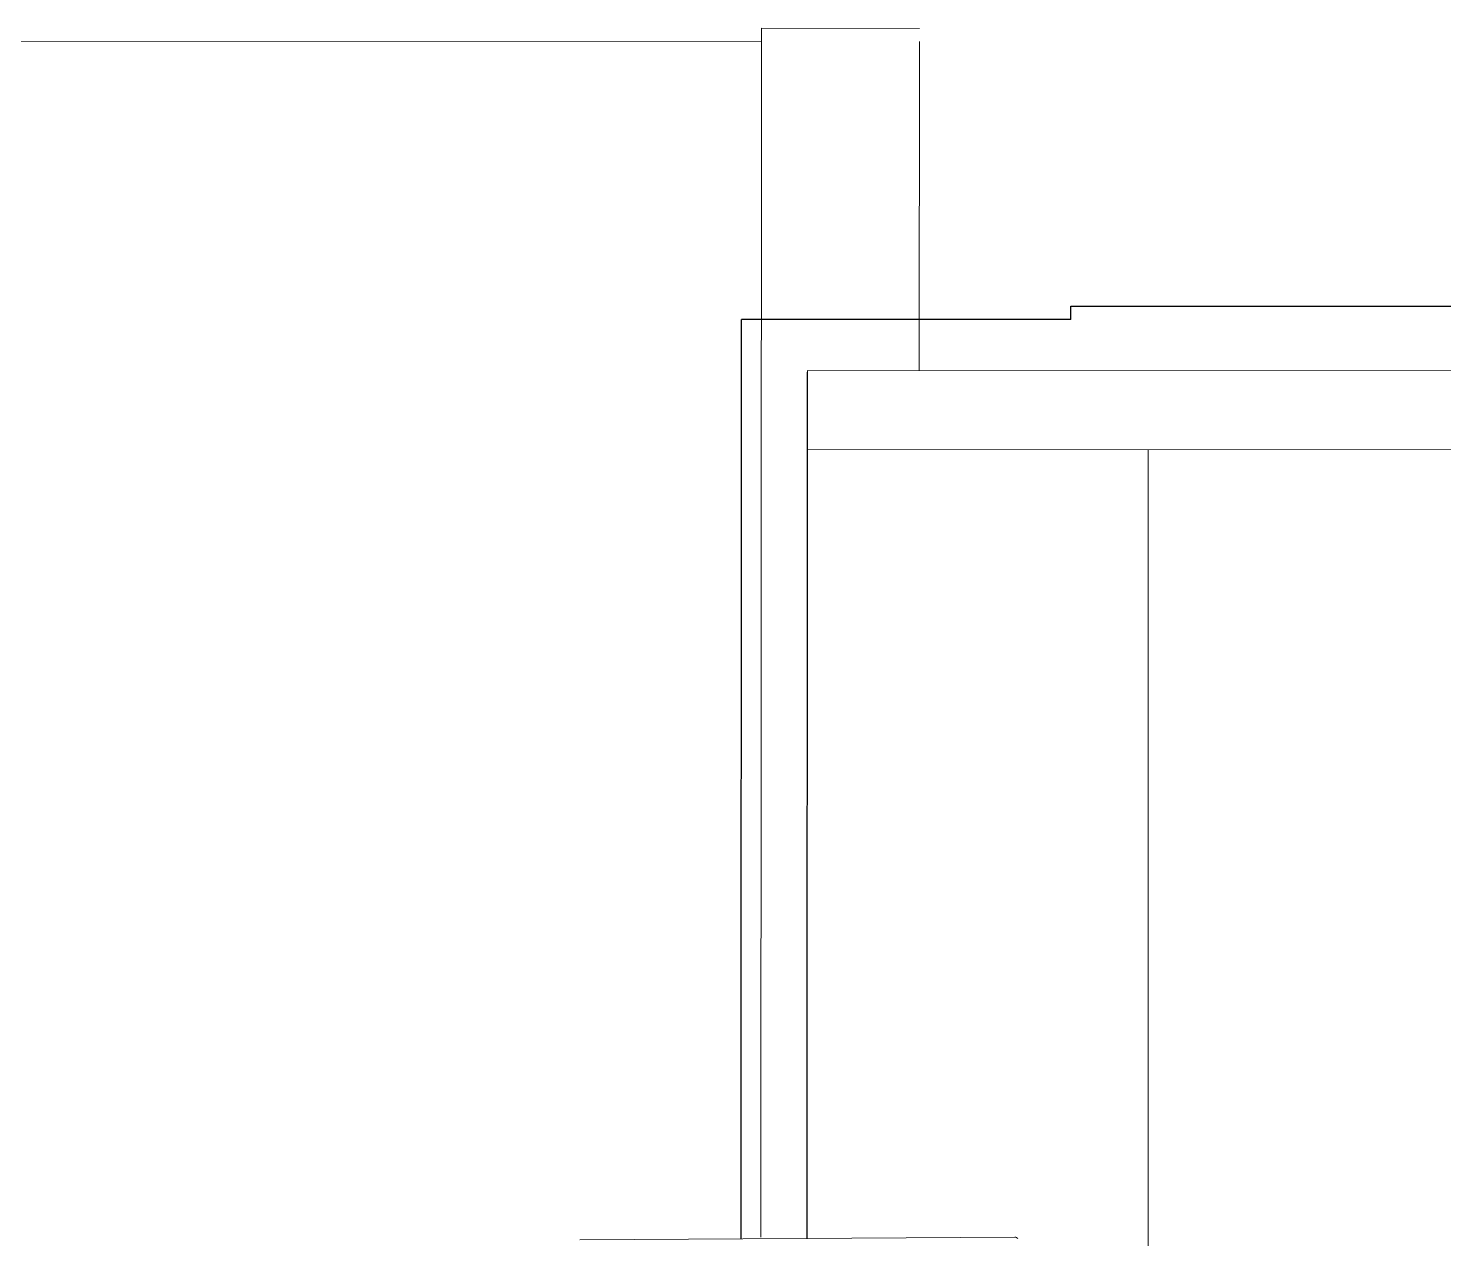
# Model space of a CAD drawing. Header units: metres. Extents: x 19 to 230, y -653 to -519.
# Drawn here: x 26.3048 to 26.5198, y -529.9238 to -529.7398 of the extents above; entities that cross this region are included whole.
import ezdxf

# ---------------------------------------------------------------- set-up
doc = ezdxf.new("R2010")
doc.units = ezdxf.units.M
doc.header["$LTSCALE"] = 0.0125
for name, color, linetype, lineweight in [('03Aussenhaut', 30, 'Continuous', 30), ('05Fenster', 171, 'Continuous', 15), ('Fenster', 65, 'Continuous', 5), ('Fenster2', 161, 'Continuous', 5), ('Platten', 2, 'Continuous', 15)]:
    doc.layers.add(name, color=color, linetype=linetype, lineweight=lineweight)

# ---------------------------------------------------------------- blocks, each defined once
blk = doc.blocks.new('Hol18 Schnitt hor')
at = {"layer": 'Fenster2'}
for p, q in [((0.00003303, 0), (-0.00003303, 0)), ((-0.00003341, -0.00000018), (-0.00003346, -0.00000025)), ((-0.00003335, -0.00000012), (-0.00003341, -0.00000018)), ((-0.00003328, -0.00000007), (-0.00003335, -0.00000012)), ((-0.0000332, -0.00000003), (-0.00003328, -0.00000007)), ((-0.00003311, -0.00000001), (-0.0000332, -0.00000003)), ((-0.00003303, 0), (-0.00003311, -0.00000001))]:
    blk.add_line(p, q, dxfattribs=at)

msp = doc.modelspace()

# ---------------------------------------------------------------- linework, layer by layer
at = {"layer": '03Aussenhaut', "linetype": 'Continuous'}
for p, q in [((26.46312, -529.78207), (26.57664, -529.78203)), ((26.46312, -529.78407), (26.46312, -529.78207)), ((26.41307, -529.92375), (26.41312, -529.78407)), ((26.46312, -529.78407), (26.41312, -529.78407)), ((26.42307, -529.92375), (26.42312, -529.79206))]:
    msp.add_line(p, q, dxfattribs=at)
at = {"layer": 'Fenster'}
for points in [[(26.41614, -529.73983), (26.41614, -529.74183)], [(26.44014, -529.73984), (26.41614, -529.73983)], [(26.41614, -529.74183), (26.26606, -529.74177)], [(26.41614, -529.74183), (26.41607, -529.92353)], [(26.44012, -529.79184), (26.44014, -529.74184)]]:
    msp.add_lwpolyline(points, dxfattribs=at)
at = {"layer": 'Platten', "linetype": 'Continuous', "lineweight": 13}
msp.add_line((26.47488, -530.01269), (26.47488, -529.80385), dxfattribs=at)
for points in [[(26.61668, -529.92375), (26.61664, -529.7919), (26.42312, -529.79183), (26.42312, -529.80383)], [(26.42312, -529.80383), (26.61664, -529.8039)]]:
    msp.add_lwpolyline(points, dxfattribs=at)

# ---------------------------------------------------------------- block references
at = {"layer": '05Fenster', "xscale": -1000, "yscale": 1000, "zscale": 1000, "rotation": 0.369999999999946}
msp.add_blockref('Hol18 Schnitt hor', (26.42161, -529.92372), dxfattribs=at)

doc.saveas('drawing.dxf')
